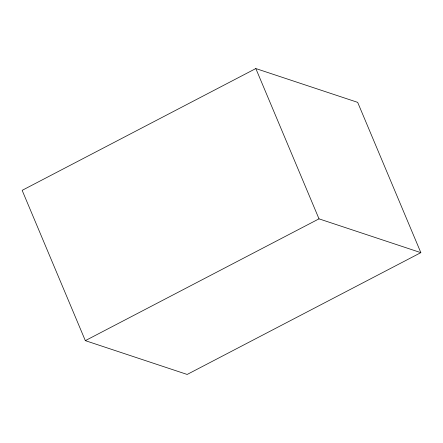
<?xml version="1.0" encoding="UTF-8"?>
<svg xmlns="http://www.w3.org/2000/svg" width="443" height="443" viewBox="0 0 443 443"><rect width="100%" height="100%" fill="white"/><g stroke="black" fill="none" stroke-linecap="round" stroke-linejoin="round"><path stroke-width="0.66" d="M255.827 68.554L22.15 190.352L85.327 340.645L187.173 374.446L420.85 252.648L357.673 102.355L255.827 68.554L319.004 218.848L420.85 252.648M85.327 340.645L319.004 218.848"/></g></svg>
